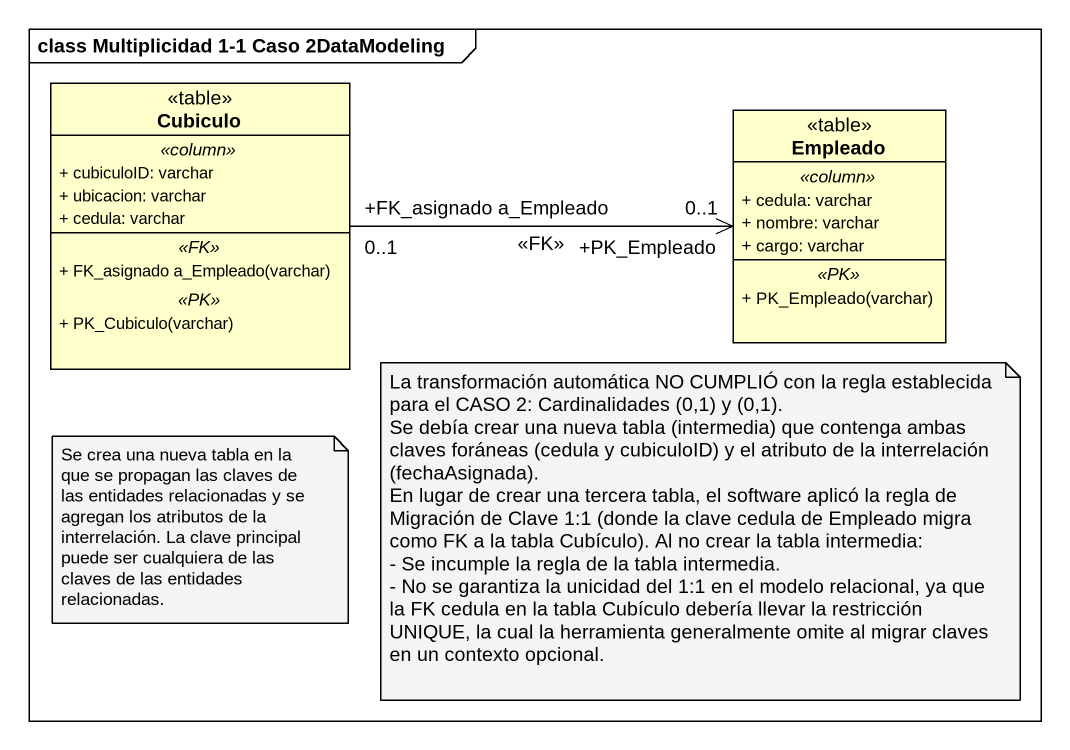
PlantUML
@startuml
mainframe class Multiplicidad 1-1 Caso 2DataModeling
hide circle
hide empty members
skinparam classAttributeIconSize 0
class Cubiculo <<table>> {
  .. <<column>> ..
  + cubiculoID: varchar
  + ubicacion: varchar
  + cedula: varchar
  .. <<FK>> ..
  + FK_asignado a_Empleado(varchar)
  .. <<PK>> ..
  + PK_Cubiculo(varchar)
}
class Empleado <<table>> {
  .. <<column>> ..
  + cedula: varchar
  + nombre: varchar
  + cargo: varchar
  .. <<PK>> ..
  + PK_Empleado(varchar)
}
Cubiculo "+FK_asignado a_Empleado\n0..1" -right-> "+PK_Empleado\n0..1" Empleado : <<FK>>
note as N1
  La transformación automática NO CUMPLIÓ con la regla establecida para el CASO 2: Cardinalidades (0,1) y (0,1).
  Se debía crear una nueva tabla (intermedia) que contenga ambas claves foráneas (cedula y cubiculoID) y el atributo de la interrelación (fechaAsignada).
  En lugar de crear una tercera tabla, el software aplicó la regla de Migración de Clave 1:1 (donde la clave cedula de Empleado migra como FK a la tabla Cubículo). Al no crear la tabla intermedia:
  - Se incumple la regla de la tabla intermedia.
  - No se garantiza la unicidad del 1:1 en el modelo relacional, ya que la FK cedula en la tabla Cubículo debería llevar la restricción UNIQUE, la cual la herramienta generalmente omite al migrar claves en un contexto opcional.
end note
note as N2
  Se crea una nueva tabla en la que se propagan las claves de las entidades relacionadas y se agregan los atributos de la interrelación. La clave principal puede ser cualquiera de las claves de las entidades relacionadas.
end note
@enduml
